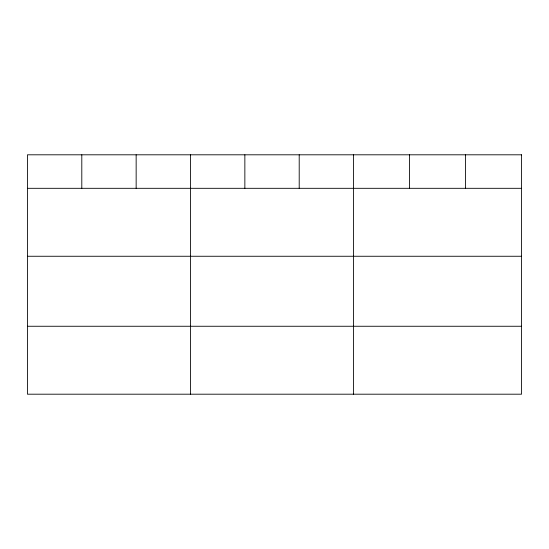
<?xml version="1.0" encoding="UTF-8"?>
<svg xmlns="http://www.w3.org/2000/svg" width="549" height="549" viewBox="0 0 549 549"><rect width="100%" height="100%" fill="white"/><g stroke="black" fill="none" stroke-linecap="round" stroke-linejoin="round"><path stroke-width="0.82" d="M27.45 188.314L521.55 188.314M27.45 256.259L521.55 256.259M27.45 326.257L521.55 326.257M465.552 154.804L465.552 188.314M409.554 154.804L409.554 188.314M353.556 154.804L353.556 394.196M299.205 154.804L299.205 188.314M244.854 154.804L244.854 188.314M190.503 154.804L190.503 394.196M136.152 154.804L136.152 188.314M81.801 154.804L81.801 188.314M521.55 154.804L27.45 154.804L27.45 394.196L521.55 394.196L521.55 154.804"/></g></svg>
